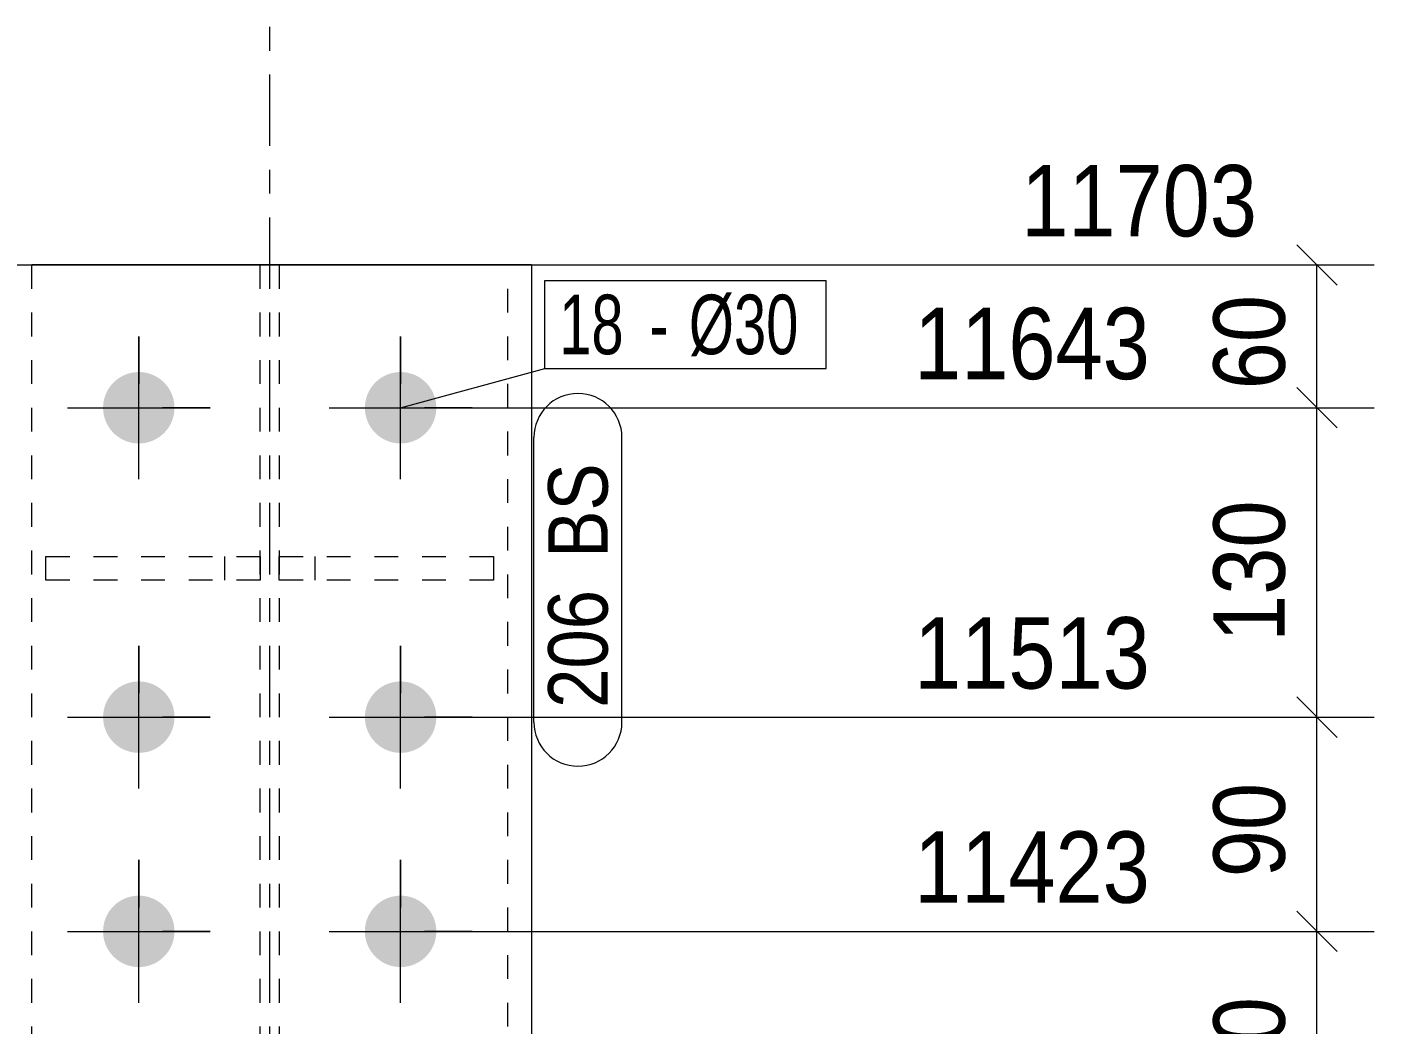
# Model space of a CAD drawing. Header units: millimetres. Extents: x 2 to 579, y 1 to 405.
# Drawn here: x 80.8 to 137.4, y 315.6 to 357.5 of the extents above; entities that cross this region are included whole.
import ezdxf

# ---------------------------------------------------------------- set-up
doc = ezdxf.new("R2010")
doc.units = ezdxf.units.MM
for name, pattern in [('XKITLINE00', [0]), ('XKITLINE01', [4, 1, -1, 1, -1]), ('XKITLINE03', [6, 3, -1, 1, -1])]:
    doc.linetypes.add(name, pattern=pattern)
for name, color, linetype, lineweight in [('Bolt', 3, 'Continuous', 0), ('BoltMark', 7, 'Continuous', 0), ('Dimensions', 7, 'Continuous', 0), ('Part', 2, 'Continuous', 0), ('PartMark', 7, 'Continuous', 0)]:
    doc.layers.add(name, color=color, linetype=linetype, lineweight=lineweight)
doc.styles.add('ARIAL', font='ARIAL.TTF')
doc.styles.add('ARIAL_NARROW', font='ARIALN.TTF')

# ---------------------------------------------------------------- blocks, each defined once
blk = doc.blocks.new('*A23')
at = {"layer": 'Bolt', "color": 3, "linetype": 'XKITLINE00', "lineweight": 0}
for p, q in [((85.511, 344.498), (85.511, 342.5)), ((96.511, 344.498), (96.511, 342.5)), ((82.511, 341.498), (84.509, 341.498)), ((88.511, 341.498), (86.513, 341.498)), ((93.511, 341.498), (95.509, 341.498)), ((99.511, 341.498), (97.513, 341.498)), ((85.511, 338.498), (85.511, 340.496)), ((96.511, 338.498), (96.511, 340.496)), ((85.511, 331.498), (85.511, 329.5)), ((96.511, 331.498), (96.511, 329.5)), ((82.511, 328.498), (84.509, 328.498)), ((88.511, 328.498), (86.513, 328.498)), ((93.511, 328.498), (95.509, 328.498)), ((99.511, 328.498), (97.513, 328.498)), ((85.511, 325.498), (85.511, 327.496)), ((96.511, 325.498), (96.511, 327.496)), ((85.511, 322.498), (85.511, 320.5)), ((96.511, 322.498), (96.511, 320.5)), ((82.511, 319.498), (84.509, 319.498)), ((88.511, 319.498), (86.513, 319.498)), ((93.511, 319.498), (95.509, 319.498)), ((99.511, 319.498), (97.513, 319.498)), ((85.511, 316.498), (85.511, 318.496)), ((96.511, 316.498), (96.511, 318.496))]:
    blk.add_line(p, q, dxfattribs=at)
blk = doc.blocks.new('*A24')
at = {"layer": 'Bolt'}
for points in [[(84.011, 341.534), (84.012, 341.571), (84.015, 341.608), (84.018, 341.645), (84.022, 341.681), (84.027, 341.718), (84.033, 341.754), (84.039, 341.79), (84.047, 341.826), (84.056, 341.862), (84.065, 341.898), (84.075, 341.933), (84.086, 341.968), (84.098, 342.003), (84.111, 342.037), (84.125, 342.072), (84.139, 342.105), (84.155, 342.139), (84.171, 342.172), (84.188, 342.205), (84.206, 342.237), (84.224, 342.269), (84.243, 342.3), (84.263, 342.331), (84.284, 342.361), (84.306, 342.391), (84.328, 342.42), (84.351, 342.449), (84.375, 342.477), (84.399, 342.505), (84.424, 342.532), (84.45, 342.558), (84.476, 342.584), (84.503, 342.609), (84.531, 342.633), (84.559, 342.657), (84.588, 342.68), (84.617, 342.702), (84.647, 342.724), (84.677, 342.745), (84.708, 342.765), (84.739, 342.784), (84.771, 342.803), (84.804, 342.82), (84.836, 342.837), (84.869, 342.854), (84.903, 342.869), (84.937, 342.883), (84.971, 342.897), (85.005, 342.91), (85.04, 342.922), (85.075, 342.933), (85.111, 342.943), (85.146, 342.953), (85.182, 342.961), (85.218, 342.969), (85.254, 342.975), (85.291, 342.981), (85.327, 342.986), (85.364, 342.99), (85.4, 342.993), (85.437, 342.996), (85.474, 342.997), (85.511, 342.998), (85.547, 342.997), (85.584, 342.996), (85.621, 342.993), (85.658, 342.99), (85.694, 342.986), (85.731, 342.981), (85.767, 342.975), (85.803, 342.969), (85.839, 342.961), (85.875, 342.953), (85.911, 342.943), (85.946, 342.933), (85.981, 342.922), (86.016, 342.91), (86.05, 342.897), (86.085, 342.883), (86.118, 342.869), (86.152, 342.854), (86.185, 342.837), (86.218, 342.82), (86.25, 342.803), (86.282, 342.784), (86.313, 342.765), (86.344, 342.745), (86.374, 342.724), (86.404, 342.702), (86.433, 342.68), (86.462, 342.657), (86.49, 342.633), (86.518, 342.609), (86.545, 342.584), (86.571, 342.558), (86.597, 342.532), (86.622, 342.505), (86.646, 342.477), (86.67, 342.449), (86.693, 342.42), (86.715, 342.391), (86.737, 342.361), (86.758, 342.331), (86.778, 342.3), (86.797, 342.269), (86.816, 342.237), (86.834, 342.205), (86.85, 342.172), (86.867, 342.139), (86.882, 342.105), (86.896, 342.072), (86.91, 342.037), (86.923, 342.003), (86.935, 341.968), (86.946, 341.933), (86.956, 341.898), (86.966, 341.862), (86.974, 341.826), (86.982, 341.79), (86.989, 341.754), (86.994, 341.718), (86.999, 341.681), (87.003, 341.645), (87.007, 341.608), (87.009, 341.571), (87.01, 341.534), (87.011, 341.498), (87.01, 341.461), (87.009, 341.424), (87.007, 341.387), (87.003, 341.351), (86.999, 341.314), (86.994, 341.277), (86.989, 341.241), (86.982, 341.205), (86.974, 341.169), (86.966, 341.133), (86.956, 341.097), (86.946, 341.062), (86.935, 341.027), (86.923, 340.992), (86.91, 340.958), (86.896, 340.924), (86.882, 340.89), (86.867, 340.856), (86.85, 340.823), (86.834, 340.79), (86.816, 340.758), (86.797, 340.726), (86.778, 340.695), (86.758, 340.664), (86.737, 340.634), (86.715, 340.604), (86.693, 340.575), (86.67, 340.546), (86.646, 340.518), (86.622, 340.49), (86.597, 340.463), (86.571, 340.437), (86.545, 340.411), (86.518, 340.386), (86.49, 340.362), (86.462, 340.338), (86.433, 340.315), (86.404, 340.293), (86.374, 340.271), (86.344, 340.25), (86.313, 340.23), (86.282, 340.211), (86.25, 340.192), (86.218, 340.175), (86.185, 340.158), (86.152, 340.142), (86.118, 340.126), (86.085, 340.112), (86.05, 340.098), (86.016, 340.085), (85.981, 340.073), (85.946, 340.062), (85.911, 340.052), (85.875, 340.043), (85.839, 340.034), (85.803, 340.026), (85.767, 340.02), (85.731, 340.014), (85.694, 340.009), (85.658, 340.005), (85.621, 340.002), (85.584, 339.999), (85.547, 339.998), (85.511, 339.998), (85.474, 339.998), (85.437, 339.999), (85.4, 340.002), (85.364, 340.005), (85.327, 340.009), (85.291, 340.014), (85.254, 340.02), (85.218, 340.026), (85.182, 340.034), (85.146, 340.043), (85.111, 340.052), (85.075, 340.062), (85.04, 340.073), (85.005, 340.085), (84.971, 340.098), (84.937, 340.112), (84.903, 340.126), (84.869, 340.142), (84.836, 340.158), (84.804, 340.175), (84.771, 340.192), (84.739, 340.211), (84.708, 340.23), (84.677, 340.25), (84.647, 340.271), (84.617, 340.293), (84.588, 340.315), (84.559, 340.338), (84.531, 340.362), (84.503, 340.386), (84.476, 340.411), (84.45, 340.437), (84.424, 340.463), (84.399, 340.49), (84.375, 340.518), (84.351, 340.546), (84.328, 340.575), (84.306, 340.604), (84.284, 340.634), (84.263, 340.664), (84.243, 340.695), (84.224, 340.726), (84.206, 340.758), (84.188, 340.79), (84.171, 340.823), (84.155, 340.856), (84.139, 340.89), (84.125, 340.924), (84.111, 340.958), (84.098, 340.992), (84.086, 341.027), (84.075, 341.062), (84.065, 341.097), (84.056, 341.133), (84.047, 341.169), (84.039, 341.205), (84.033, 341.241), (84.027, 341.277), (84.022, 341.314), (84.018, 341.351), (84.015, 341.387), (84.012, 341.424), (84.011, 341.461), (84.011, 341.498)], [(95.011, 341.534), (95.012, 341.571), (95.015, 341.608), (95.018, 341.645), (95.022, 341.681), (95.027, 341.718), (95.033, 341.754), (95.039, 341.79), (95.047, 341.826), (95.056, 341.862), (95.065, 341.898), (95.075, 341.933), (95.086, 341.968), (95.098, 342.003), (95.111, 342.037), (95.125, 342.072), (95.139, 342.105), (95.155, 342.139), (95.171, 342.172), (95.188, 342.205), (95.206, 342.237), (95.224, 342.269), (95.243, 342.3), (95.263, 342.331), (95.284, 342.361), (95.306, 342.391), (95.328, 342.42), (95.351, 342.449), (95.375, 342.477), (95.399, 342.505), (95.424, 342.532), (95.45, 342.558), (95.476, 342.584), (95.503, 342.609), (95.531, 342.633), (95.559, 342.657), (95.588, 342.68), (95.617, 342.702), (95.647, 342.724), (95.677, 342.745), (95.708, 342.765), (95.739, 342.784), (95.771, 342.803), (95.804, 342.82), (95.836, 342.837), (95.869, 342.854), (95.903, 342.869), (95.937, 342.883), (95.971, 342.897), (96.005, 342.91), (96.04, 342.922), (96.075, 342.933), (96.111, 342.943), (96.146, 342.953), (96.182, 342.961), (96.218, 342.969), (96.254, 342.975), (96.291, 342.981), (96.327, 342.986), (96.364, 342.99), (96.4, 342.993), (96.437, 342.996), (96.474, 342.997), (96.511, 342.998), (96.547, 342.997), (96.584, 342.996), (96.621, 342.993), (96.658, 342.99), (96.694, 342.986), (96.731, 342.981), (96.767, 342.975), (96.803, 342.969), (96.839, 342.961), (96.875, 342.953), (96.911, 342.943), (96.946, 342.933), (96.981, 342.922), (97.016, 342.91), (97.05, 342.897), (97.085, 342.883), (97.118, 342.869), (97.152, 342.854), (97.185, 342.837), (97.218, 342.82), (97.25, 342.803), (97.282, 342.784), (97.313, 342.765), (97.344, 342.745), (97.374, 342.724), (97.404, 342.702), (97.433, 342.68), (97.462, 342.657), (97.49, 342.633), (97.518, 342.609), (97.545, 342.584), (97.571, 342.558), (97.597, 342.532), (97.622, 342.505), (97.646, 342.477), (97.67, 342.449), (97.693, 342.42), (97.715, 342.391), (97.737, 342.361), (97.758, 342.331), (97.778, 342.3), (97.797, 342.269), (97.816, 342.237), (97.834, 342.205), (97.85, 342.172), (97.867, 342.139), (97.882, 342.105), (97.896, 342.072), (97.91, 342.037), (97.923, 342.003), (97.935, 341.968), (97.946, 341.933), (97.956, 341.898), (97.966, 341.862), (97.974, 341.826), (97.982, 341.79), (97.989, 341.754), (97.994, 341.718), (97.999, 341.681), (98.003, 341.645), (98.007, 341.608), (98.009, 341.571), (98.01, 341.534), (98.011, 341.498), (98.01, 341.461), (98.009, 341.424), (98.007, 341.387), (98.003, 341.351), (97.999, 341.314), (97.994, 341.277), (97.989, 341.241), (97.982, 341.205), (97.974, 341.169), (97.966, 341.133), (97.956, 341.097), (97.946, 341.062), (97.935, 341.027), (97.923, 340.992), (97.91, 340.958), (97.896, 340.924), (97.882, 340.89), (97.867, 340.856), (97.85, 340.823), (97.834, 340.79), (97.816, 340.758), (97.797, 340.726), (97.778, 340.695), (97.758, 340.664), (97.737, 340.634), (97.715, 340.604), (97.693, 340.575), (97.67, 340.546), (97.646, 340.518), (97.622, 340.49), (97.597, 340.463), (97.571, 340.437), (97.545, 340.411), (97.518, 340.386), (97.49, 340.362), (97.462, 340.338), (97.433, 340.315), (97.404, 340.293), (97.374, 340.271), (97.344, 340.25), (97.313, 340.23), (97.282, 340.211), (97.25, 340.192), (97.218, 340.175), (97.185, 340.158), (97.152, 340.142), (97.118, 340.126), (97.085, 340.112), (97.05, 340.098), (97.016, 340.085), (96.981, 340.073), (96.946, 340.062), (96.911, 340.052), (96.875, 340.043), (96.839, 340.034), (96.803, 340.026), (96.767, 340.02), (96.731, 340.014), (96.694, 340.009), (96.658, 340.005), (96.621, 340.002), (96.584, 339.999), (96.547, 339.998), (96.511, 339.998), (96.474, 339.998), (96.437, 339.999), (96.4, 340.002), (96.364, 340.005), (96.327, 340.009), (96.291, 340.014), (96.254, 340.02), (96.218, 340.026), (96.182, 340.034), (96.146, 340.043), (96.111, 340.052), (96.075, 340.062), (96.04, 340.073), (96.005, 340.085), (95.971, 340.098), (95.937, 340.112), (95.903, 340.126), (95.869, 340.142), (95.836, 340.158), (95.804, 340.175), (95.771, 340.192), (95.739, 340.211), (95.708, 340.23), (95.677, 340.25), (95.647, 340.271), (95.617, 340.293), (95.588, 340.315), (95.559, 340.338), (95.531, 340.362), (95.503, 340.386), (95.476, 340.411), (95.45, 340.437), (95.424, 340.463), (95.399, 340.49), (95.375, 340.518), (95.351, 340.546), (95.328, 340.575), (95.306, 340.604), (95.284, 340.634), (95.263, 340.664), (95.243, 340.695), (95.224, 340.726), (95.206, 340.758), (95.188, 340.79), (95.171, 340.823), (95.155, 340.856), (95.139, 340.89), (95.125, 340.924), (95.111, 340.958), (95.098, 340.992), (95.086, 341.027), (95.075, 341.062), (95.065, 341.097), (95.056, 341.133), (95.047, 341.169), (95.039, 341.205), (95.033, 341.241), (95.027, 341.277), (95.022, 341.314), (95.018, 341.351), (95.015, 341.387), (95.012, 341.424), (95.011, 341.461), (95.011, 341.498)], [(84.011, 328.534), (84.012, 328.571), (84.015, 328.608), (84.018, 328.645), (84.022, 328.681), (84.027, 328.718), (84.033, 328.754), (84.039, 328.79), (84.047, 328.826), (84.056, 328.862), (84.065, 328.898), (84.075, 328.933), (84.086, 328.968), (84.098, 329.003), (84.111, 329.037), (84.125, 329.072), (84.139, 329.105), (84.155, 329.139), (84.171, 329.172), (84.188, 329.205), (84.206, 329.237), (84.224, 329.269), (84.243, 329.3), (84.263, 329.331), (84.284, 329.361), (84.306, 329.391), (84.328, 329.42), (84.351, 329.449), (84.375, 329.477), (84.399, 329.505), (84.424, 329.532), (84.45, 329.558), (84.476, 329.584), (84.503, 329.609), (84.531, 329.633), (84.559, 329.657), (84.588, 329.68), (84.617, 329.702), (84.647, 329.724), (84.677, 329.745), (84.708, 329.765), (84.739, 329.784), (84.771, 329.803), (84.804, 329.82), (84.836, 329.837), (84.869, 329.854), (84.903, 329.869), (84.937, 329.883), (84.971, 329.897), (85.005, 329.91), (85.04, 329.922), (85.075, 329.933), (85.111, 329.943), (85.146, 329.953), (85.182, 329.961), (85.218, 329.969), (85.254, 329.975), (85.291, 329.981), (85.327, 329.986), (85.364, 329.99), (85.4, 329.993), (85.437, 329.996), (85.474, 329.997), (85.511, 329.998), (85.547, 329.997), (85.584, 329.996), (85.621, 329.993), (85.658, 329.99), (85.694, 329.986), (85.731, 329.981), (85.767, 329.975), (85.803, 329.969), (85.839, 329.961), (85.875, 329.953), (85.911, 329.943), (85.946, 329.933), (85.981, 329.922), (86.016, 329.91), (86.05, 329.897), (86.085, 329.883), (86.118, 329.869), (86.152, 329.854), (86.185, 329.837), (86.218, 329.82), (86.25, 329.803), (86.282, 329.784), (86.313, 329.765), (86.344, 329.745), (86.374, 329.724), (86.404, 329.702), (86.433, 329.68), (86.462, 329.657), (86.49, 329.633), (86.518, 329.609), (86.545, 329.584), (86.571, 329.558), (86.597, 329.532), (86.622, 329.505), (86.646, 329.477), (86.67, 329.449), (86.693, 329.42), (86.715, 329.391), (86.737, 329.361), (86.758, 329.331), (86.778, 329.3), (86.797, 329.269), (86.816, 329.237), (86.834, 329.205), (86.85, 329.172), (86.867, 329.139), (86.882, 329.105), (86.896, 329.072), (86.91, 329.037), (86.923, 329.003), (86.935, 328.968), (86.946, 328.933), (86.956, 328.898), (86.966, 328.862), (86.974, 328.826), (86.982, 328.79), (86.989, 328.754), (86.994, 328.718), (86.999, 328.681), (87.003, 328.645), (87.007, 328.608), (87.009, 328.571), (87.01, 328.534), (87.011, 328.498), (87.01, 328.461), (87.009, 328.424), (87.007, 328.387), (87.003, 328.351), (86.999, 328.314), (86.994, 328.277), (86.989, 328.241), (86.982, 328.205), (86.974, 328.169), (86.966, 328.133), (86.956, 328.097), (86.946, 328.062), (86.935, 328.027), (86.923, 327.992), (86.91, 327.958), (86.896, 327.924), (86.882, 327.89), (86.867, 327.856), (86.85, 327.823), (86.834, 327.79), (86.816, 327.758), (86.797, 327.726), (86.778, 327.695), (86.758, 327.664), (86.737, 327.634), (86.715, 327.604), (86.693, 327.575), (86.67, 327.546), (86.646, 327.518), (86.622, 327.49), (86.597, 327.463), (86.571, 327.437), (86.545, 327.411), (86.518, 327.386), (86.49, 327.362), (86.462, 327.338), (86.433, 327.315), (86.404, 327.293), (86.374, 327.271), (86.344, 327.25), (86.313, 327.23), (86.282, 327.211), (86.25, 327.192), (86.218, 327.175), (86.185, 327.158), (86.152, 327.142), (86.118, 327.126), (86.085, 327.112), (86.05, 327.098), (86.016, 327.085), (85.981, 327.073), (85.946, 327.062), (85.911, 327.052), (85.875, 327.043), (85.839, 327.034), (85.803, 327.026), (85.767, 327.02), (85.731, 327.014), (85.694, 327.009), (85.658, 327.005), (85.621, 327.002), (85.584, 326.999), (85.547, 326.998), (85.511, 326.998), (85.474, 326.998), (85.437, 326.999), (85.4, 327.002), (85.364, 327.005), (85.327, 327.009), (85.291, 327.014), (85.254, 327.02), (85.218, 327.026), (85.182, 327.034), (85.146, 327.043), (85.111, 327.052), (85.075, 327.062), (85.04, 327.073), (85.005, 327.085), (84.971, 327.098), (84.937, 327.112), (84.903, 327.126), (84.869, 327.142), (84.836, 327.158), (84.804, 327.175), (84.771, 327.192), (84.739, 327.211), (84.708, 327.23), (84.677, 327.25), (84.647, 327.271), (84.617, 327.293), (84.588, 327.315), (84.559, 327.338), (84.531, 327.362), (84.503, 327.386), (84.476, 327.411), (84.45, 327.437), (84.424, 327.463), (84.399, 327.49), (84.375, 327.518), (84.351, 327.546), (84.328, 327.575), (84.306, 327.604), (84.284, 327.634), (84.263, 327.664), (84.243, 327.695), (84.224, 327.726), (84.206, 327.758), (84.188, 327.79), (84.171, 327.823), (84.155, 327.856), (84.139, 327.89), (84.125, 327.924), (84.111, 327.958), (84.098, 327.992), (84.086, 328.027), (84.075, 328.062), (84.065, 328.097), (84.056, 328.133), (84.047, 328.169), (84.039, 328.205), (84.033, 328.241), (84.027, 328.277), (84.022, 328.314), (84.018, 328.351), (84.015, 328.387), (84.012, 328.424), (84.011, 328.461), (84.011, 328.498)], [(95.011, 328.534), (95.012, 328.571), (95.015, 328.608), (95.018, 328.645), (95.022, 328.681), (95.027, 328.718), (95.033, 328.754), (95.039, 328.79), (95.047, 328.826), (95.056, 328.862), (95.065, 328.898), (95.075, 328.933), (95.086, 328.968), (95.098, 329.003), (95.111, 329.037), (95.125, 329.072), (95.139, 329.105), (95.155, 329.139), (95.171, 329.172), (95.188, 329.205), (95.206, 329.237), (95.224, 329.269), (95.243, 329.3), (95.263, 329.331), (95.284, 329.361), (95.306, 329.391), (95.328, 329.42), (95.351, 329.449), (95.375, 329.477), (95.399, 329.505), (95.424, 329.532), (95.45, 329.558), (95.476, 329.584), (95.503, 329.609), (95.531, 329.633), (95.559, 329.657), (95.588, 329.68), (95.617, 329.702), (95.647, 329.724), (95.677, 329.745), (95.708, 329.765), (95.739, 329.784), (95.771, 329.803), (95.804, 329.82), (95.836, 329.837), (95.869, 329.854), (95.903, 329.869), (95.937, 329.883), (95.971, 329.897), (96.005, 329.91), (96.04, 329.922), (96.075, 329.933), (96.111, 329.943), (96.146, 329.953), (96.182, 329.961), (96.218, 329.969), (96.254, 329.975), (96.291, 329.981), (96.327, 329.986), (96.364, 329.99), (96.4, 329.993), (96.437, 329.996), (96.474, 329.997), (96.511, 329.998), (96.547, 329.997), (96.584, 329.996), (96.621, 329.993), (96.658, 329.99), (96.694, 329.986), (96.731, 329.981), (96.767, 329.975), (96.803, 329.969), (96.839, 329.961), (96.875, 329.953), (96.911, 329.943), (96.946, 329.933), (96.981, 329.922), (97.016, 329.91), (97.05, 329.897), (97.085, 329.883), (97.118, 329.869), (97.152, 329.854), (97.185, 329.837), (97.218, 329.82), (97.25, 329.803), (97.282, 329.784), (97.313, 329.765), (97.344, 329.745), (97.374, 329.724), (97.404, 329.702), (97.433, 329.68), (97.462, 329.657), (97.49, 329.633), (97.518, 329.609), (97.545, 329.584), (97.571, 329.558), (97.597, 329.532), (97.622, 329.505), (97.646, 329.477), (97.67, 329.449), (97.693, 329.42), (97.715, 329.391), (97.737, 329.361), (97.758, 329.331), (97.778, 329.3), (97.797, 329.269), (97.816, 329.237), (97.834, 329.205), (97.85, 329.172), (97.867, 329.139), (97.882, 329.105), (97.896, 329.072), (97.91, 329.037), (97.923, 329.003), (97.935, 328.968), (97.946, 328.933), (97.956, 328.898), (97.966, 328.862), (97.974, 328.826), (97.982, 328.79), (97.989, 328.754), (97.994, 328.718), (97.999, 328.681), (98.003, 328.645), (98.007, 328.608), (98.009, 328.571), (98.01, 328.534), (98.011, 328.498), (98.01, 328.461), (98.009, 328.424), (98.007, 328.387), (98.003, 328.351), (97.999, 328.314), (97.994, 328.277), (97.989, 328.241), (97.982, 328.205), (97.974, 328.169), (97.966, 328.133), (97.956, 328.097), (97.946, 328.062), (97.935, 328.027), (97.923, 327.992), (97.91, 327.958), (97.896, 327.924), (97.882, 327.89), (97.867, 327.856), (97.85, 327.823), (97.834, 327.79), (97.816, 327.758), (97.797, 327.726), (97.778, 327.695), (97.758, 327.664), (97.737, 327.634), (97.715, 327.604), (97.693, 327.575), (97.67, 327.546), (97.646, 327.518), (97.622, 327.49), (97.597, 327.463), (97.571, 327.437), (97.545, 327.411), (97.518, 327.386), (97.49, 327.362), (97.462, 327.338), (97.433, 327.315), (97.404, 327.293), (97.374, 327.271), (97.344, 327.25), (97.313, 327.23), (97.282, 327.211), (97.25, 327.192), (97.218, 327.175), (97.185, 327.158), (97.152, 327.142), (97.118, 327.126), (97.085, 327.112), (97.05, 327.098), (97.016, 327.085), (96.981, 327.073), (96.946, 327.062), (96.911, 327.052), (96.875, 327.043), (96.839, 327.034), (96.803, 327.026), (96.767, 327.02), (96.731, 327.014), (96.694, 327.009), (96.658, 327.005), (96.621, 327.002), (96.584, 326.999), (96.547, 326.998), (96.511, 326.998), (96.474, 326.998), (96.437, 326.999), (96.4, 327.002), (96.364, 327.005), (96.327, 327.009), (96.291, 327.014), (96.254, 327.02), (96.218, 327.026), (96.182, 327.034), (96.146, 327.043), (96.111, 327.052), (96.075, 327.062), (96.04, 327.073), (96.005, 327.085), (95.971, 327.098), (95.937, 327.112), (95.903, 327.126), (95.869, 327.142), (95.836, 327.158), (95.804, 327.175), (95.771, 327.192), (95.739, 327.211), (95.708, 327.23), (95.677, 327.25), (95.647, 327.271), (95.617, 327.293), (95.588, 327.315), (95.559, 327.338), (95.531, 327.362), (95.503, 327.386), (95.476, 327.411), (95.45, 327.437), (95.424, 327.463), (95.399, 327.49), (95.375, 327.518), (95.351, 327.546), (95.328, 327.575), (95.306, 327.604), (95.284, 327.634), (95.263, 327.664), (95.243, 327.695), (95.224, 327.726), (95.206, 327.758), (95.188, 327.79), (95.171, 327.823), (95.155, 327.856), (95.139, 327.89), (95.125, 327.924), (95.111, 327.958), (95.098, 327.992), (95.086, 328.027), (95.075, 328.062), (95.065, 328.097), (95.056, 328.133), (95.047, 328.169), (95.039, 328.205), (95.033, 328.241), (95.027, 328.277), (95.022, 328.314), (95.018, 328.351), (95.015, 328.387), (95.012, 328.424), (95.011, 328.461), (95.011, 328.498)], [(84.011, 319.534), (84.012, 319.571), (84.015, 319.608), (84.018, 319.645), (84.022, 319.681), (84.027, 319.718), (84.033, 319.754), (84.039, 319.79), (84.047, 319.826), (84.056, 319.862), (84.065, 319.898), (84.075, 319.933), (84.086, 319.968), (84.098, 320.003), (84.111, 320.037), (84.125, 320.072), (84.139, 320.105), (84.155, 320.139), (84.171, 320.172), (84.188, 320.205), (84.206, 320.237), (84.224, 320.269), (84.243, 320.3), (84.263, 320.331), (84.284, 320.361), (84.306, 320.391), (84.328, 320.42), (84.351, 320.449), (84.375, 320.477), (84.399, 320.505), (84.424, 320.532), (84.45, 320.558), (84.476, 320.584), (84.503, 320.609), (84.531, 320.633), (84.559, 320.657), (84.588, 320.68), (84.617, 320.702), (84.647, 320.724), (84.677, 320.745), (84.708, 320.765), (84.739, 320.784), (84.771, 320.803), (84.804, 320.82), (84.836, 320.837), (84.869, 320.854), (84.903, 320.869), (84.937, 320.883), (84.971, 320.897), (85.005, 320.91), (85.04, 320.922), (85.075, 320.933), (85.111, 320.943), (85.146, 320.953), (85.182, 320.961), (85.218, 320.969), (85.254, 320.975), (85.291, 320.981), (85.327, 320.986), (85.364, 320.99), (85.4, 320.993), (85.437, 320.996), (85.474, 320.997), (85.511, 320.998), (85.547, 320.997), (85.584, 320.996), (85.621, 320.993), (85.658, 320.99), (85.694, 320.986), (85.731, 320.981), (85.767, 320.975), (85.803, 320.969), (85.839, 320.961), (85.875, 320.953), (85.911, 320.943), (85.946, 320.933), (85.981, 320.922), (86.016, 320.91), (86.05, 320.897), (86.085, 320.883), (86.118, 320.869), (86.152, 320.854), (86.185, 320.837), (86.218, 320.82), (86.25, 320.803), (86.282, 320.784), (86.313, 320.765), (86.344, 320.745), (86.374, 320.724), (86.404, 320.702), (86.433, 320.68), (86.462, 320.657), (86.49, 320.633), (86.518, 320.609), (86.545, 320.584), (86.571, 320.558), (86.597, 320.532), (86.622, 320.505), (86.646, 320.477), (86.67, 320.449), (86.693, 320.42), (86.715, 320.391), (86.737, 320.361), (86.758, 320.331), (86.778, 320.3), (86.797, 320.269), (86.816, 320.237), (86.834, 320.205), (86.85, 320.172), (86.867, 320.139), (86.882, 320.105), (86.896, 320.072), (86.91, 320.037), (86.923, 320.003), (86.935, 319.968), (86.946, 319.933), (86.956, 319.898), (86.966, 319.862), (86.974, 319.826), (86.982, 319.79), (86.989, 319.754), (86.994, 319.718), (86.999, 319.681), (87.003, 319.645), (87.007, 319.608), (87.009, 319.571), (87.01, 319.534), (87.011, 319.498), (87.01, 319.461), (87.009, 319.424), (87.007, 319.387), (87.003, 319.351), (86.999, 319.314), (86.994, 319.277), (86.989, 319.241), (86.982, 319.205), (86.974, 319.169), (86.966, 319.133), (86.956, 319.097), (86.946, 319.062), (86.935, 319.027), (86.923, 318.992), (86.91, 318.958), (86.896, 318.924), (86.882, 318.89), (86.867, 318.856), (86.85, 318.823), (86.834, 318.79), (86.816, 318.758), (86.797, 318.726), (86.778, 318.695), (86.758, 318.664), (86.737, 318.634), (86.715, 318.604), (86.693, 318.575), (86.67, 318.546), (86.646, 318.518), (86.622, 318.49), (86.597, 318.463), (86.571, 318.437), (86.545, 318.411), (86.518, 318.386), (86.49, 318.362), (86.462, 318.338), (86.433, 318.315), (86.404, 318.293), (86.374, 318.271), (86.344, 318.25), (86.313, 318.23), (86.282, 318.211), (86.25, 318.192), (86.218, 318.175), (86.185, 318.158), (86.152, 318.142), (86.118, 318.126), (86.085, 318.112), (86.05, 318.098), (86.016, 318.085), (85.981, 318.073), (85.946, 318.062), (85.911, 318.052), (85.875, 318.043), (85.839, 318.034), (85.803, 318.026), (85.767, 318.02), (85.731, 318.014), (85.694, 318.009), (85.658, 318.005), (85.621, 318.002), (85.584, 317.999), (85.547, 317.998), (85.511, 317.998), (85.474, 317.998), (85.437, 317.999), (85.4, 318.002), (85.364, 318.005), (85.327, 318.009), (85.291, 318.014), (85.254, 318.02), (85.218, 318.026), (85.182, 318.034), (85.146, 318.043), (85.111, 318.052), (85.075, 318.062), (85.04, 318.073), (85.005, 318.085), (84.971, 318.098), (84.937, 318.112), (84.903, 318.126), (84.869, 318.142), (84.836, 318.158), (84.804, 318.175), (84.771, 318.192), (84.739, 318.211), (84.708, 318.23), (84.677, 318.25), (84.647, 318.271), (84.617, 318.293), (84.588, 318.315), (84.559, 318.338), (84.531, 318.362), (84.503, 318.386), (84.476, 318.411), (84.45, 318.437), (84.424, 318.463), (84.399, 318.49), (84.375, 318.518), (84.351, 318.546), (84.328, 318.575), (84.306, 318.604), (84.284, 318.634), (84.263, 318.664), (84.243, 318.695), (84.224, 318.726), (84.206, 318.758), (84.188, 318.79), (84.171, 318.823), (84.155, 318.856), (84.139, 318.89), (84.125, 318.924), (84.111, 318.958), (84.098, 318.992), (84.086, 319.027), (84.075, 319.062), (84.065, 319.097), (84.056, 319.133), (84.047, 319.169), (84.039, 319.205), (84.033, 319.241), (84.027, 319.277), (84.022, 319.314), (84.018, 319.351), (84.015, 319.387), (84.012, 319.424), (84.011, 319.461), (84.011, 319.498)], [(95.011, 319.534), (95.012, 319.571), (95.015, 319.608), (95.018, 319.645), (95.022, 319.681), (95.027, 319.718), (95.033, 319.754), (95.039, 319.79), (95.047, 319.826), (95.056, 319.862), (95.065, 319.898), (95.075, 319.933), (95.086, 319.968), (95.098, 320.003), (95.111, 320.037), (95.125, 320.072), (95.139, 320.105), (95.155, 320.139), (95.171, 320.172), (95.188, 320.205), (95.206, 320.237), (95.224, 320.269), (95.243, 320.3), (95.263, 320.331), (95.284, 320.361), (95.306, 320.391), (95.328, 320.42), (95.351, 320.449), (95.375, 320.477), (95.399, 320.505), (95.424, 320.532), (95.45, 320.558), (95.476, 320.584), (95.503, 320.609), (95.531, 320.633), (95.559, 320.657), (95.588, 320.68), (95.617, 320.702), (95.647, 320.724), (95.677, 320.745), (95.708, 320.765), (95.739, 320.784), (95.771, 320.803), (95.804, 320.82), (95.836, 320.837), (95.869, 320.854), (95.903, 320.869), (95.937, 320.883), (95.971, 320.897), (96.005, 320.91), (96.04, 320.922), (96.075, 320.933), (96.111, 320.943), (96.146, 320.953), (96.182, 320.961), (96.218, 320.969), (96.254, 320.975), (96.291, 320.981), (96.327, 320.986), (96.364, 320.99), (96.4, 320.993), (96.437, 320.996), (96.474, 320.997), (96.511, 320.998), (96.547, 320.997), (96.584, 320.996), (96.621, 320.993), (96.658, 320.99), (96.694, 320.986), (96.731, 320.981), (96.767, 320.975), (96.803, 320.969), (96.839, 320.961), (96.875, 320.953), (96.911, 320.943), (96.946, 320.933), (96.981, 320.922), (97.016, 320.91), (97.05, 320.897), (97.085, 320.883), (97.118, 320.869), (97.152, 320.854), (97.185, 320.837), (97.218, 320.82), (97.25, 320.803), (97.282, 320.784), (97.313, 320.765), (97.344, 320.745), (97.374, 320.724), (97.404, 320.702), (97.433, 320.68), (97.462, 320.657), (97.49, 320.633), (97.518, 320.609), (97.545, 320.584), (97.571, 320.558), (97.597, 320.532), (97.622, 320.505), (97.646, 320.477), (97.67, 320.449), (97.693, 320.42), (97.715, 320.391), (97.737, 320.361), (97.758, 320.331), (97.778, 320.3), (97.797, 320.269), (97.816, 320.237), (97.834, 320.205), (97.85, 320.172), (97.867, 320.139), (97.882, 320.105), (97.896, 320.072), (97.91, 320.037), (97.923, 320.003), (97.935, 319.968), (97.946, 319.933), (97.956, 319.898), (97.966, 319.862), (97.974, 319.826), (97.982, 319.79), (97.989, 319.754), (97.994, 319.718), (97.999, 319.681), (98.003, 319.645), (98.007, 319.608), (98.009, 319.571), (98.01, 319.534), (98.011, 319.498), (98.01, 319.461), (98.009, 319.424), (98.007, 319.387), (98.003, 319.351), (97.999, 319.314), (97.994, 319.277), (97.989, 319.241), (97.982, 319.205), (97.974, 319.169), (97.966, 319.133), (97.956, 319.097), (97.946, 319.062), (97.935, 319.027), (97.923, 318.992), (97.91, 318.958), (97.896, 318.924), (97.882, 318.89), (97.867, 318.856), (97.85, 318.823), (97.834, 318.79), (97.816, 318.758), (97.797, 318.726), (97.778, 318.695), (97.758, 318.664), (97.737, 318.634), (97.715, 318.604), (97.693, 318.575), (97.67, 318.546), (97.646, 318.518), (97.622, 318.49), (97.597, 318.463), (97.571, 318.437), (97.545, 318.411), (97.518, 318.386), (97.49, 318.362), (97.462, 318.338), (97.433, 318.315), (97.404, 318.293), (97.374, 318.271), (97.344, 318.25), (97.313, 318.23), (97.282, 318.211), (97.25, 318.192), (97.218, 318.175), (97.185, 318.158), (97.152, 318.142), (97.118, 318.126), (97.085, 318.112), (97.05, 318.098), (97.016, 318.085), (96.981, 318.073), (96.946, 318.062), (96.911, 318.052), (96.875, 318.043), (96.839, 318.034), (96.803, 318.026), (96.767, 318.02), (96.731, 318.014), (96.694, 318.009), (96.658, 318.005), (96.621, 318.002), (96.584, 317.999), (96.547, 317.998), (96.511, 317.998), (96.474, 317.998), (96.437, 317.999), (96.4, 318.002), (96.364, 318.005), (96.327, 318.009), (96.291, 318.014), (96.254, 318.02), (96.218, 318.026), (96.182, 318.034), (96.146, 318.043), (96.111, 318.052), (96.075, 318.062), (96.04, 318.073), (96.005, 318.085), (95.971, 318.098), (95.937, 318.112), (95.903, 318.126), (95.869, 318.142), (95.836, 318.158), (95.804, 318.175), (95.771, 318.192), (95.739, 318.211), (95.708, 318.23), (95.677, 318.25), (95.647, 318.271), (95.617, 318.293), (95.588, 318.315), (95.559, 318.338), (95.531, 318.362), (95.503, 318.386), (95.476, 318.411), (95.45, 318.437), (95.424, 318.463), (95.399, 318.49), (95.375, 318.518), (95.351, 318.546), (95.328, 318.575), (95.306, 318.604), (95.284, 318.634), (95.263, 318.664), (95.243, 318.695), (95.224, 318.726), (95.206, 318.758), (95.188, 318.79), (95.171, 318.823), (95.155, 318.856), (95.139, 318.89), (95.125, 318.924), (95.111, 318.958), (95.098, 318.992), (95.086, 319.027), (95.075, 319.062), (95.065, 319.097), (95.056, 319.133), (95.047, 319.169), (95.039, 319.205), (95.033, 319.241), (95.027, 319.277), (95.022, 319.314), (95.018, 319.351), (95.015, 319.387), (95.012, 319.424), (95.011, 319.461), (95.011, 319.498)]]:
    blk.add_hatch(color=3, dxfattribs=at).paths.add_polyline_path(points, flags=17)
at = {"layer": 'Bolt', "color": 3, "linetype": 'XKITLINE00', "lineweight": 0}
for p, q in [((85.511, 338.498), (85.511, 344.498)), ((96.511, 338.498), (96.511, 344.498)), ((82.511, 341.498), (88.511, 341.498)), ((93.511, 341.498), (99.511, 341.498)), ((85.511, 325.498), (85.511, 331.498)), ((96.511, 325.498), (96.511, 331.498)), ((82.511, 328.498), (88.511, 328.498)), ((93.511, 328.498), (99.511, 328.498)), ((85.511, 316.498), (85.511, 322.498)), ((96.511, 316.498), (96.511, 322.498)), ((82.511, 319.498), (88.511, 319.498)), ((93.511, 319.498), (99.511, 319.498))]:
    blk.add_line(p, q, dxfattribs=at)
blk = doc.blocks.new('*A26')
at = {"layer": 'Part', "color": 7, "linetype": 'XKITLINE03', "lineweight": 0}
blk.add_line((91.011, 196.498), (91.011, 357.498), dxfattribs=at)
at = {"layer": 'Part', "color": 7, "linetype": 'XKITLINE01', "lineweight": 0}
for p, q in [((81.011, 196.498), (81.011, 347.498)), ((101.011, 347.498), (81.011, 347.498)), ((90.611, 196.498), (90.611, 347.498)), ((91.411, 347.498), (91.411, 196.498)), ((101.011, 211.498), (101.011, 347.498))]:
    blk.add_line(p, q, dxfattribs=at)
blk = doc.blocks.new('*A34')
at = {"layer": 'Part', "color": 7, "linetype": 'XKITLINE01', "lineweight": 0}
for p, q in [((91.411, 335.254), (100.411, 335.254)), ((91.411, 334.254), (91.411, 335.254)), ((92.911, 335.254), (92.911, 334.254)), ((100.411, 335.254), (100.411, 334.254)), ((100.411, 334.254), (91.411, 334.254))]:
    blk.add_line(p, q, dxfattribs=at)
blk = doc.blocks.new('*A35')
at = {"layer": 'Part', "color": 7, "linetype": 'XKITLINE01', "lineweight": 0}
for p, q in [((81.611, 335.254), (90.611, 335.254)), ((81.611, 334.254), (81.611, 335.254)), ((89.111, 335.254), (89.111, 334.254)), ((90.611, 335.254), (90.611, 334.254)), ((90.611, 334.254), (81.611, 334.254))]:
    blk.add_line(p, q, dxfattribs=at)
blk = doc.blocks.new('*A36')
at = {"layer": 'Part', "color": 7, "linetype": 'XKITLINE01', "lineweight": 0}
for q in [(80.011, 347.498), (102.011, 211.498)]:
    blk.add_line((102.011, 347.498), q, dxfattribs=at)
blk = doc.blocks.new('*A37')
at = {"layer": 'Part', "color": 2, "linetype": 'XKITLINE00', "lineweight": 0}
for p, q in [((80.011, 347.498), (102.011, 347.498)), ((102.011, 347.498), (102.011, 211.498))]:
    blk.add_line(p, q, dxfattribs=at)
blk = doc.blocks.new('*A104')
at = {"layer": 'Dimensions', "color": 7, "linetype": 'XKITLINE00', "lineweight": 0}
for p, q in [((134.162, 320.346), (135.859, 318.649)), ((97.511, 319.498), (137.411, 319.498)), ((135.011, 310.498), (135.011, 319.498)), ((134.162, 311.346), (135.859, 309.649)), ((97.511, 310.498), (137.411, 310.498))]:
    blk.add_line(p, q, dxfattribs=at)
at = {"layer": 'Dimensions', "color": 3}
for p in [(135.011, 319.498), (135.011, 310.498)]:
    blk.add_point(p, dxfattribs=at)
at = {"layer": 'Dimensions', "color": 3, "style": 'ARIAL', "width": 0.85}
blk.add_text('11423', height=3, dxfattribs=at).set_placement((118.085, 320.698))
blk.add_text('90', height=3, rotation=90.0002, dxfattribs=at).set_placement((133.661, 312.772))
blk = doc.blocks.new('*A105')
at = {"layer": 'Dimensions', "color": 7, "linetype": 'XKITLINE00', "lineweight": 0}
for p, q in [((134.162, 329.346), (135.859, 327.649)), ((97.511, 328.498), (137.411, 328.498)), ((135.011, 319.498), (135.011, 328.498)), ((134.162, 320.346), (135.859, 318.649)), ((97.511, 319.498), (137.411, 319.498))]:
    blk.add_line(p, q, dxfattribs=at)
at = {"layer": 'Dimensions', "color": 3}
for p in [(135.011, 328.498), (135.011, 319.498)]:
    blk.add_point(p, dxfattribs=at)
at = {"layer": 'Dimensions', "color": 3, "style": 'ARIAL', "width": 0.85}
blk.add_text('11513', height=3, dxfattribs=at).set_placement((118.085, 329.698))
blk.add_text('90', height=3, rotation=90.0002, dxfattribs=at).set_placement((133.661, 321.772))
blk = doc.blocks.new('*A106')
at = {"layer": 'Dimensions', "color": 7, "linetype": 'XKITLINE00', "lineweight": 0}
for p, q in [((134.162, 342.346), (135.859, 340.649)), ((97.511, 341.498), (137.411, 341.498)), ((135.011, 328.498), (135.011, 341.498)), ((134.162, 329.346), (135.859, 327.649)), ((97.511, 328.498), (137.411, 328.498))]:
    blk.add_line(p, q, dxfattribs=at)
at = {"layer": 'Dimensions', "color": 3}
for p in [(135.011, 341.498), (135.011, 328.498)]:
    blk.add_point(p, dxfattribs=at)
at = {"layer": 'Dimensions', "color": 3, "style": 'ARIAL', "width": 0.85}
blk.add_text('11643', height=3, dxfattribs=at).set_placement((118.085, 342.698))
blk.add_text('130', height=3, rotation=90.0002, dxfattribs=at).set_placement((133.661, 331.66))
blk = doc.blocks.new('*A107')
at = {"layer": 'Dimensions', "color": 7, "linetype": 'XKITLINE00', "lineweight": 0}
for p, q in [((134.162, 348.346), (135.859, 346.649)), ((102.011, 347.498), (137.411, 347.498)), ((135.011, 341.498), (135.011, 347.498)), ((134.162, 342.346), (135.859, 340.649)), ((97.511, 341.498), (137.411, 341.498))]:
    blk.add_line(p, q, dxfattribs=at)
at = {"layer": 'Dimensions', "color": 3}
for p in [(135.011, 347.498), (135.011, 341.498)]:
    blk.add_point(p, dxfattribs=at)
at = {"layer": 'Dimensions', "color": 3, "style": 'ARIAL', "width": 0.85}
blk.add_text('11703', height=3, dxfattribs=at).set_placement((122.585, 348.698))
blk.add_text('60', height=3, rotation=90.0002, dxfattribs=at).set_placement((133.661, 342.272))
blk = doc.blocks.new('*A108')
at = {"layer": 'BoltMark', "color": 7, "linetype": 'XKITLINE00', "lineweight": 0}
for p, q in [((102.573, 346.848), (114.389, 346.848)), ((102.573, 343.148), (102.573, 346.848)), ((114.389, 343.148), (114.389, 346.848)), ((96.511, 341.498), (102.573, 343.148)), ((102.573, 343.148), (114.389, 343.148))]:
    blk.add_line(p, q, dxfattribs=at)
at = {"layer": 'BoltMark', "color": 3, "style": 'ARIAL_NARROW', "width": 0.85}
for s, p in [('18', (103.173, 343.748)), ('Ø30', (108.622, 343.748)), ('-', (106.962, 343.748))]:
    blk.add_text(s, height=2.5, dxfattribs=at).set_placement(p)
blk = doc.blocks.new('*A115')
at = {"layer": 'PartMark', "color": 7, "linetype": 'XKITLINE00', "lineweight": 0}
for p, q in [((102.111, 328.287), (102.111, 340.248)), ((105.811, 328.287), (105.811, 340.248))]:
    blk.add_line(p, q, dxfattribs=at)
for centre, start, end in [((103.961, 340.248), 0, 180), ((103.961, 328.287), 180, 0)]:
    blk.add_arc(centre, 1.85, start, end, dxfattribs=at)
at = {"layer": 'PartMark', "color": 3, "style": 'ARIAL', "width": 0.85}
for s, p in [('BS', (105.211, 335.199)), ('206', (105.211, 328.887))]:
    blk.add_text(s, height=2.5, rotation=90.0002, dxfattribs=at).set_placement(p)

msp = doc.modelspace()

# ---------------------------------------------------------------- block references
at = {"lineweight": 0}
for name in ['*A107', '*A36', '*A37', '*A108', '*A106', '*A23', '*A24', '*A115', '*A35', '*A34', '*A105', '*A104']:
    msp.add_blockref(name, (0, 0), dxfattribs=at)
at = {"layer": 'Part', "lineweight": 0}
msp.add_blockref('*A26', (0, 0), dxfattribs=at)

doc.saveas('drawing.dxf')
